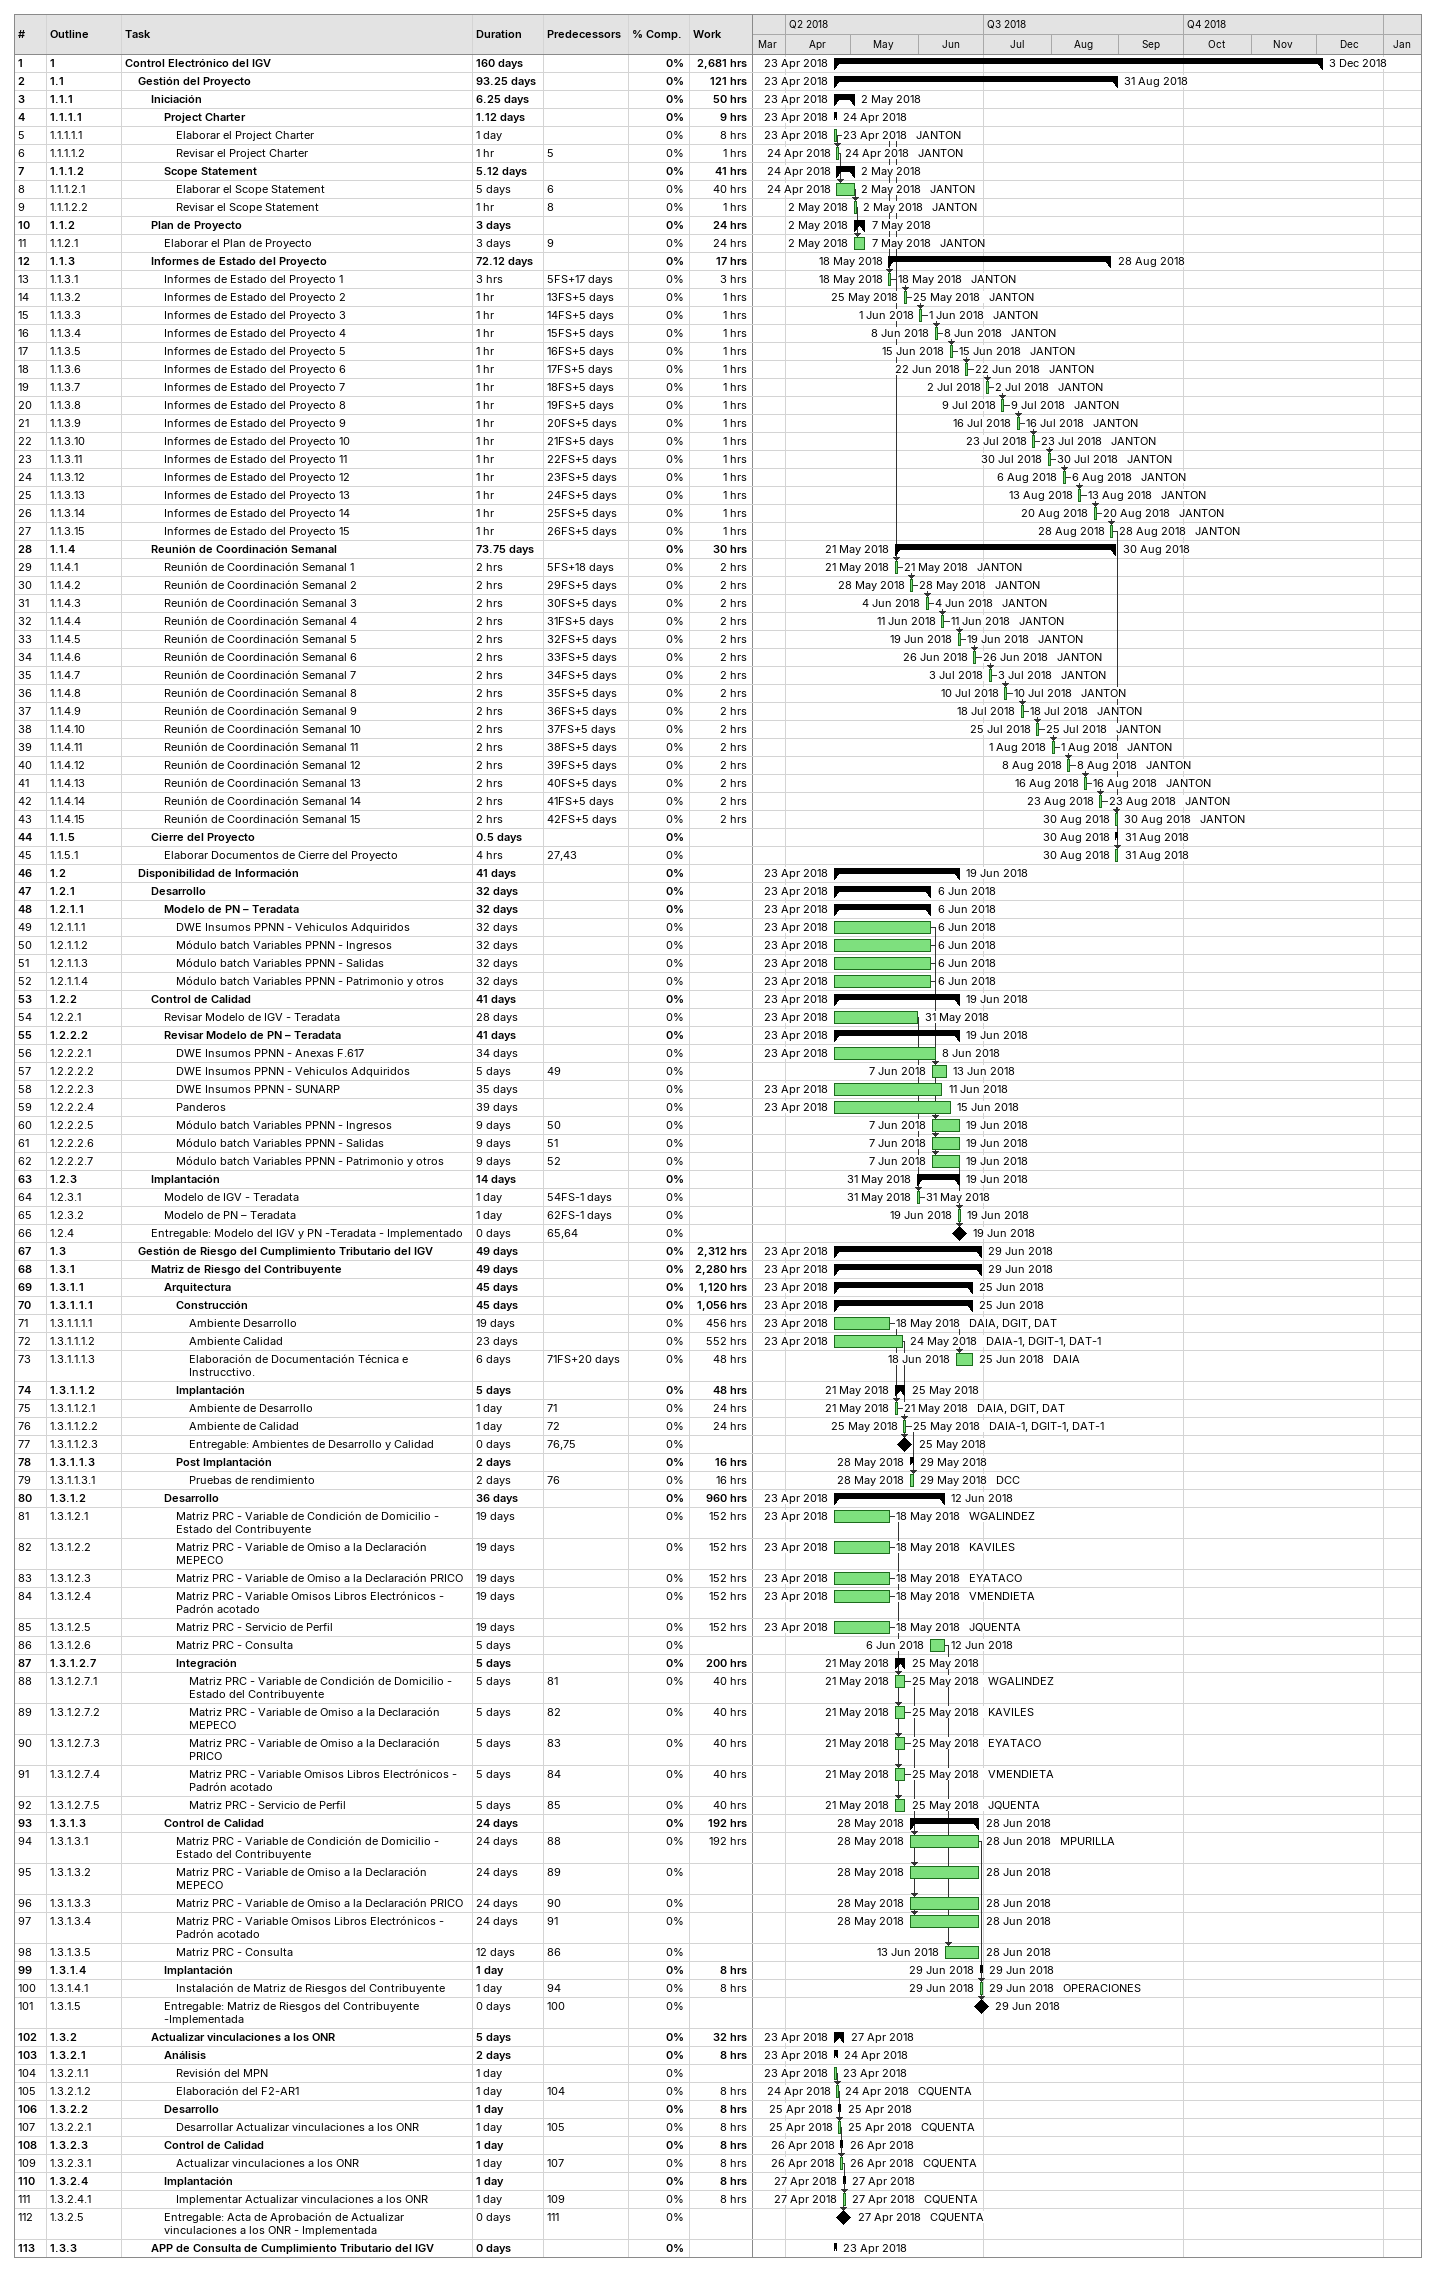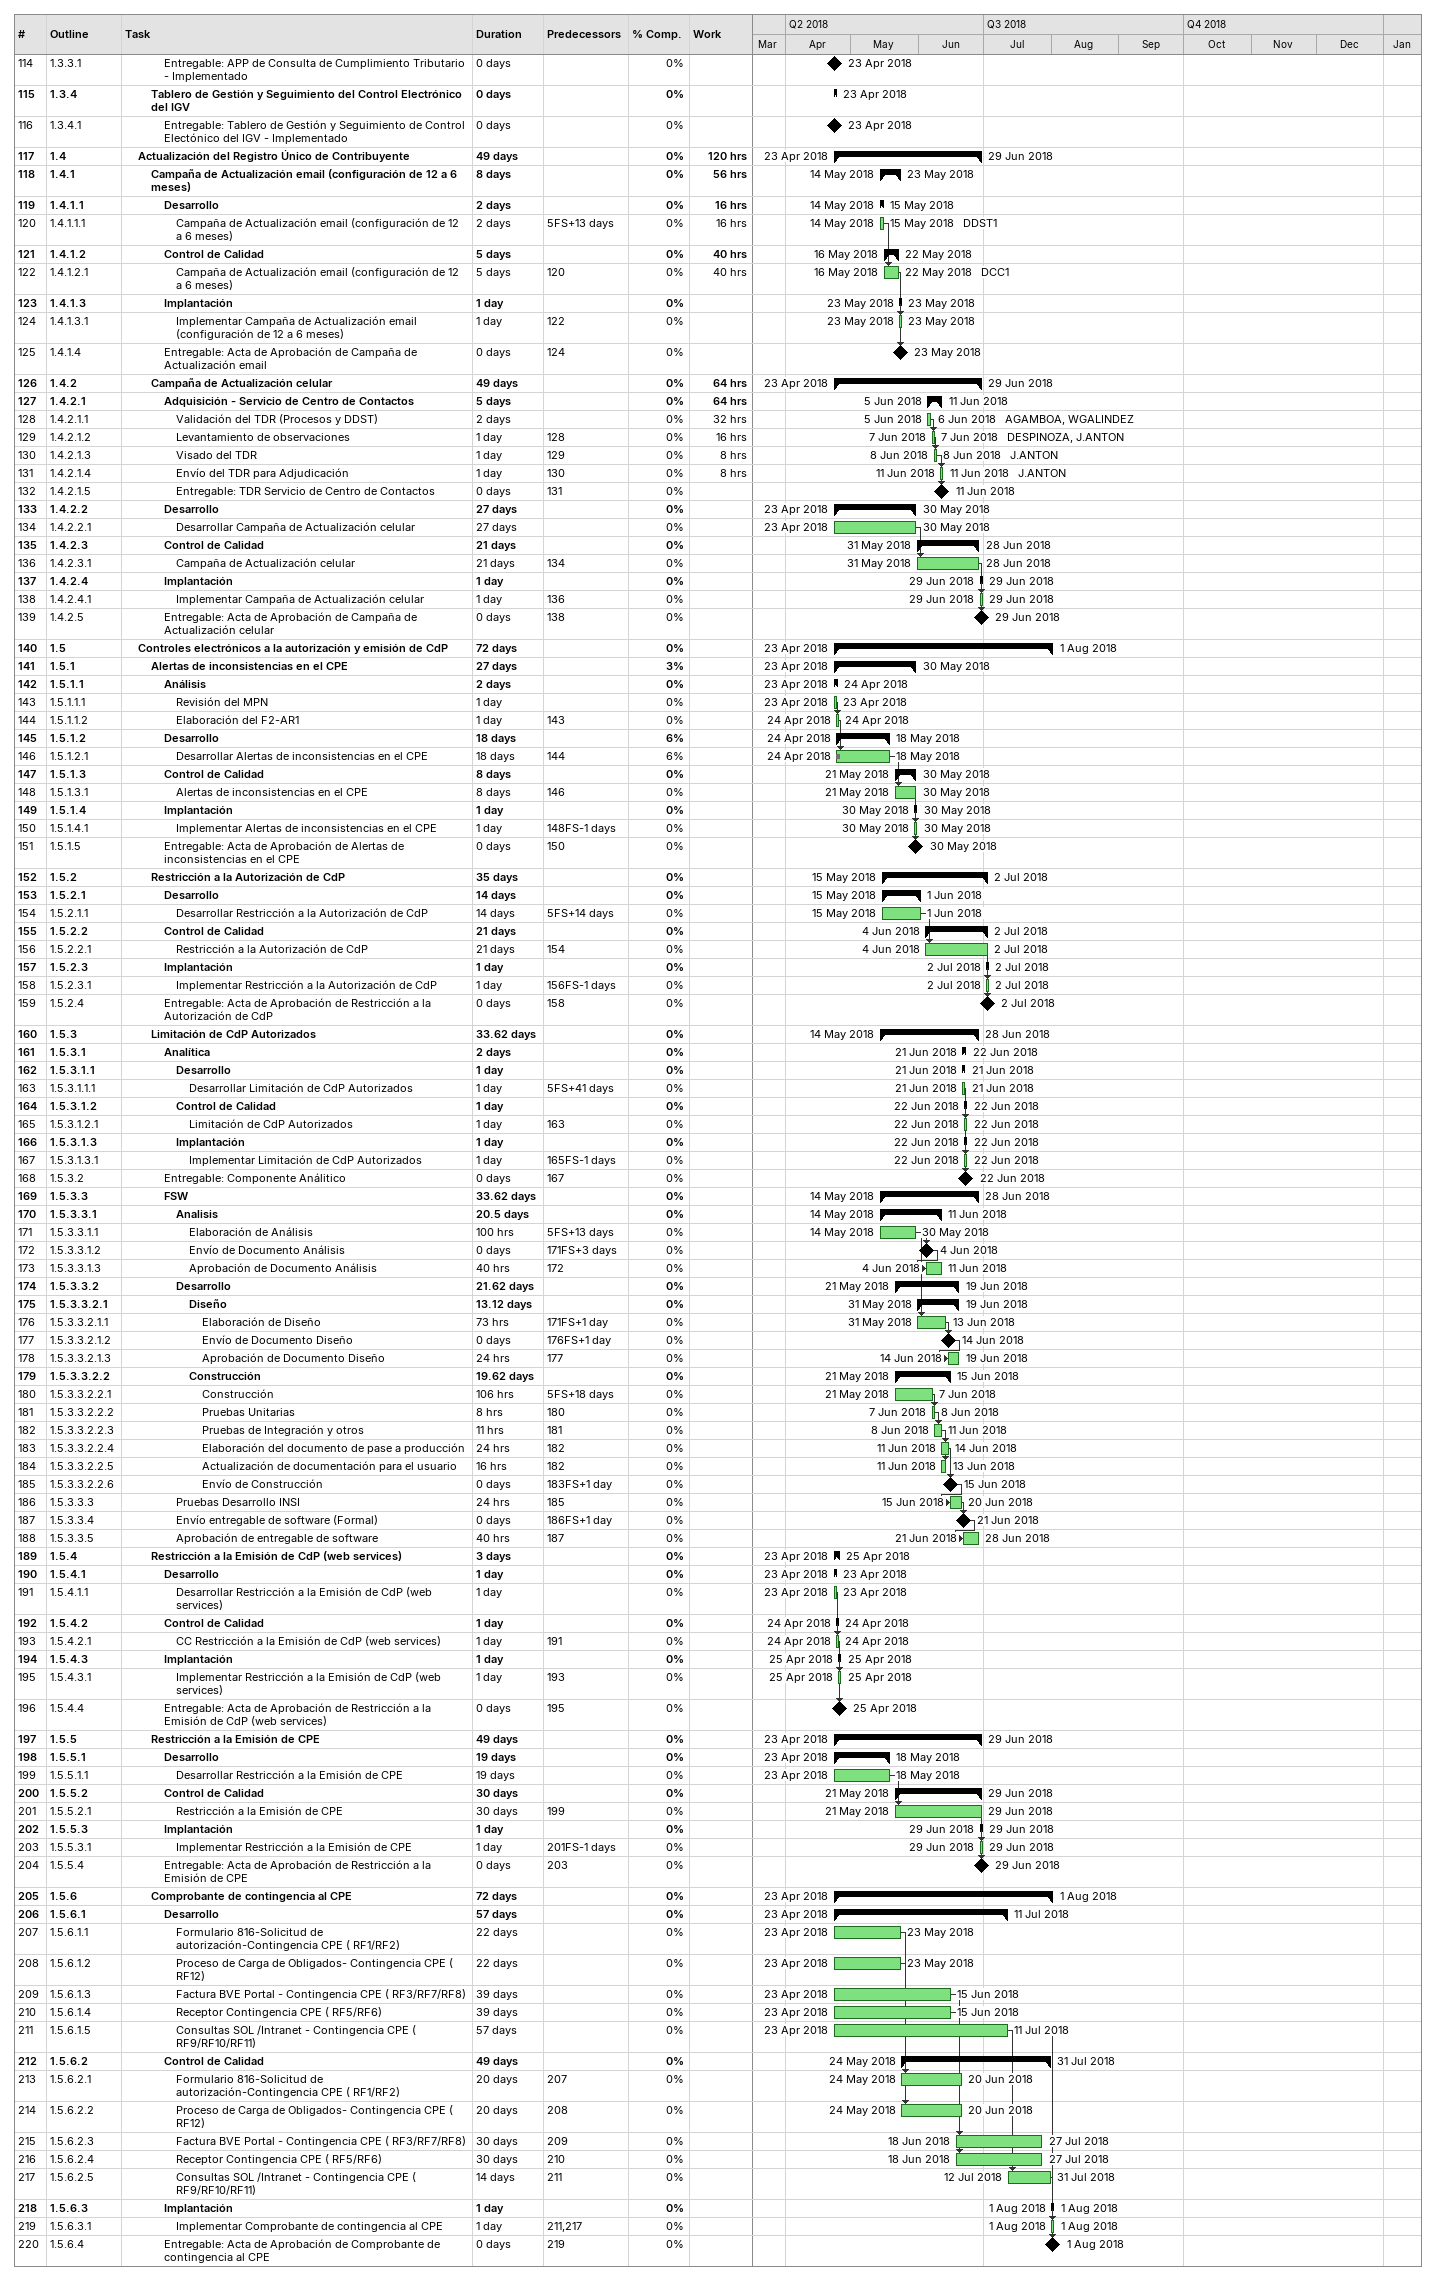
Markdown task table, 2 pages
| ID | WBS | Task | Duration | Start | Finish | Predecessors | Resources | % complete | Work (h) |
|---|---|---|---|---|---|---|---|---|---|
| 1 | 1 | **Control Electrónico del IGV** | 160d | 2018-04-23 | 2018-12-03 |  |  | 0 | 2681 |
| 2 | 1.1 | **Gestión del Proyecto** | 93.25d | 2018-04-23 | 2018-08-31 |  |  | 0 | 121 |
| 3 | 1.1.1 | **Iniciación** | 6.25d | 2018-04-23 | 2018-05-02 |  |  | 0 | 50 |
| 4 | 1.1.1.1 | **Project Charter** | 1.12d | 2018-04-23 | 2018-04-24 |  |  | 0 | 9 |
| 5 | 1.1.1.1.1 | Elaborar el Project Charter | 1d | 2018-04-23 | 2018-04-23 |  | JANTON | 0 | 8 |
| 6 | 1.1.1.1.2 | Revisar el Project Charter | 1h | 2018-04-24 | 2018-04-24 | 5 | JANTON | 0 | 1 |
| 7 | 1.1.1.2 | **Scope Statement** | 5.12d | 2018-04-24 | 2018-05-02 |  |  | 0 | 41 |
| 8 | 1.1.1.2.1 | Elaborar el Scope Statement | 5d | 2018-04-24 | 2018-05-02 | 6 | JANTON | 0 | 40 |
| 9 | 1.1.1.2.2 | Revisar el Scope Statement | 1h | 2018-05-02 | 2018-05-02 | 8 | JANTON | 0 | 1 |
| 10 | 1.1.2 | **Plan de Proyecto** | 3d | 2018-05-02 | 2018-05-07 |  |  | 0 | 24 |
| 11 | 1.1.2.1 | Elaborar el Plan de Proyecto | 3d | 2018-05-02 | 2018-05-07 | 9 | JANTON | 0 | 24 |
| 12 | 1.1.3 | **Informes de Estado del Proyecto** | 72.12d | 2018-05-18 | 2018-08-28 |  |  | 0 | 17 |
| 13 | 1.1.3.1 | Informes de Estado del Proyecto 1 | 3h | 2018-05-18 | 2018-05-18 | 5FS+17d | JANTON | 0 | 3 |
| 14 | 1.1.3.2 | Informes de Estado del Proyecto 2 | 1h | 2018-05-25 | 2018-05-25 | 13FS+5d | JANTON | 0 | 1 |
| 15 | 1.1.3.3 | Informes de Estado del Proyecto 3 | 1h | 2018-06-01 | 2018-06-01 | 14FS+5d | JANTON | 0 | 1 |
| 16 | 1.1.3.4 | Informes de Estado del Proyecto 4 | 1h | 2018-06-08 | 2018-06-08 | 15FS+5d | JANTON | 0 | 1 |
| 17 | 1.1.3.5 | Informes de Estado del Proyecto 5 | 1h | 2018-06-15 | 2018-06-15 | 16FS+5d | JANTON | 0 | 1 |
| 18 | 1.1.3.6 | Informes de Estado del Proyecto 6 | 1h | 2018-06-22 | 2018-06-22 | 17FS+5d | JANTON | 0 | 1 |
| 19 | 1.1.3.7 | Informes de Estado del Proyecto 7 | 1h | 2018-07-02 | 2018-07-02 | 18FS+5d | JANTON | 0 | 1 |
| 20 | 1.1.3.8 | Informes de Estado del Proyecto 8 | 1h | 2018-07-09 | 2018-07-09 | 19FS+5d | JANTON | 0 | 1 |
| 21 | 1.1.3.9 | Informes de Estado del Proyecto 9 | 1h | 2018-07-16 | 2018-07-16 | 20FS+5d | JANTON | 0 | 1 |
| 22 | 1.1.3.10 | Informes de Estado del Proyecto 10 | 1h | 2018-07-23 | 2018-07-23 | 21FS+5d | JANTON | 0 | 1 |
| 23 | 1.1.3.11 | Informes de Estado del Proyecto 11 | 1h | 2018-07-30 | 2018-07-30 | 22FS+5d | JANTON | 0 | 1 |
| 24 | 1.1.3.12 | Informes de Estado del Proyecto 12 | 1h | 2018-08-06 | 2018-08-06 | 23FS+5d | JANTON | 0 | 1 |
| 25 | 1.1.3.13 | Informes de Estado del Proyecto 13 | 1h | 2018-08-13 | 2018-08-13 | 24FS+5d | JANTON | 0 | 1 |
| 26 | 1.1.3.14 | Informes de Estado del Proyecto 14 | 1h | 2018-08-20 | 2018-08-20 | 25FS+5d | JANTON | 0 | 1 |
| 27 | 1.1.3.15 | Informes de Estado del Proyecto 15 | 1h | 2018-08-28 | 2018-08-28 | 26FS+5d | JANTON | 0 | 1 |
| 28 | 1.1.4 | **Reunión de Coordinación Semanal** | 73.75d | 2018-05-21 | 2018-08-30 |  |  | 0 | 30 |
| 29 | 1.1.4.1 | Reunión de Coordinación Semanal 1 | 2h | 2018-05-21 | 2018-05-21 | 5FS+18d | JANTON | 0 | 2 |
| 30 | 1.1.4.2 | Reunión de Coordinación Semanal 2 | 2h | 2018-05-28 | 2018-05-28 | 29FS+5d | JANTON | 0 | 2 |
| 31 | 1.1.4.3 | Reunión de Coordinación Semanal 3 | 2h | 2018-06-04 | 2018-06-04 | 30FS+5d | JANTON | 0 | 2 |
| 32 | 1.1.4.4 | Reunión de Coordinación Semanal 4 | 2h | 2018-06-11 | 2018-06-11 | 31FS+5d | JANTON | 0 | 2 |
| 33 | 1.1.4.5 | Reunión de Coordinación Semanal 5 | 2h | 2018-06-19 | 2018-06-19 | 32FS+5d | JANTON | 0 | 2 |
| 34 | 1.1.4.6 | Reunión de Coordinación Semanal 6 | 2h | 2018-06-26 | 2018-06-26 | 33FS+5d | JANTON | 0 | 2 |
| 35 | 1.1.4.7 | Reunión de Coordinación Semanal 7 | 2h | 2018-07-03 | 2018-07-03 | 34FS+5d | JANTON | 0 | 2 |
| 36 | 1.1.4.8 | Reunión de Coordinación Semanal 8 | 2h | 2018-07-10 | 2018-07-10 | 35FS+5d | JANTON | 0 | 2 |
| 37 | 1.1.4.9 | Reunión de Coordinación Semanal 9 | 2h | 2018-07-18 | 2018-07-18 | 36FS+5d | JANTON | 0 | 2 |
| 38 | 1.1.4.10 | Reunión de Coordinación Semanal 10 | 2h | 2018-07-25 | 2018-07-25 | 37FS+5d | JANTON | 0 | 2 |
| 39 | 1.1.4.11 | Reunión de Coordinación Semanal 11 | 2h | 2018-08-01 | 2018-08-01 | 38FS+5d | JANTON | 0 | 2 |
| 40 | 1.1.4.12 | Reunión de Coordinación Semanal 12 | 2h | 2018-08-08 | 2018-08-08 | 39FS+5d | JANTON | 0 | 2 |
| 41 | 1.1.4.13 | Reunión de Coordinación Semanal 13 | 2h | 2018-08-16 | 2018-08-16 | 40FS+5d | JANTON | 0 | 2 |
| 42 | 1.1.4.14 | Reunión de Coordinación Semanal 14 | 2h | 2018-08-23 | 2018-08-23 | 41FS+5d | JANTON | 0 | 2 |
| 43 | 1.1.4.15 | Reunión de Coordinación Semanal 15 | 2h | 2018-08-30 | 2018-08-30 | 42FS+5d | JANTON | 0 | 2 |
| 44 | 1.1.5 | **Cierre del Proyecto** | 0.5d | 2018-08-30 | 2018-08-31 |  |  | 0 |  |
| 45 | 1.1.5.1 | Elaborar Documentos de Cierre del Proyecto | 4h | 2018-08-30 | 2018-08-31 | 27, 43 |  | 0 |  |
| 46 | 1.2 | **Disponibilidad de Información** | 41d | 2018-04-23 | 2018-06-19 |  |  | 0 |  |
| 47 | 1.2.1 | **Desarrollo** | 32d | 2018-04-23 | 2018-06-06 |  |  | 0 |  |
| 48 | 1.2.1.1 | **Modelo de PN – Teradata** | 32d | 2018-04-23 | 2018-06-06 |  |  | 0 |  |
| 49 | 1.2.1.1.1 | DWE Insumos PPNN - Vehiculos Adquiridos | 32d | 2018-04-23 | 2018-06-06 |  |  | 0 |  |
| 50 | 1.2.1.1.2 | Módulo batch Variables PPNN - Ingresos | 32d | 2018-04-23 | 2018-06-06 |  |  | 0 |  |
| 51 | 1.2.1.1.3 | Módulo batch Variables PPNN - Salidas | 32d | 2018-04-23 | 2018-06-06 |  |  | 0 |  |
| 52 | 1.2.1.1.4 | Módulo batch Variables PPNN - Patrimonio y otros | 32d | 2018-04-23 | 2018-06-06 |  |  | 0 |  |
| 53 | 1.2.2 | **Control de Calidad** | 41d | 2018-04-23 | 2018-06-19 |  |  | 0 |  |
| 54 | 1.2.2.1 | Revisar Modelo de IGV - Teradata | 28d | 2018-04-23 | 2018-05-31 |  |  | 0 |  |
| 55 | 1.2.2.2 | **Revisar Modelo de PN – Teradata** | 41d | 2018-04-23 | 2018-06-19 |  |  | 0 |  |
| 56 | 1.2.2.2.1 | DWE Insumos PPNN - Anexas F.617 | 34d | 2018-04-23 | 2018-06-08 |  |  | 0 |  |
| 57 | 1.2.2.2.2 | DWE Insumos PPNN - Vehiculos Adquiridos | 5d | 2018-06-07 | 2018-06-13 | 49 |  | 0 |  |
| 58 | 1.2.2.2.3 | DWE Insumos PPNN - SUNARP | 35d | 2018-04-23 | 2018-06-11 |  |  | 0 |  |
| 59 | 1.2.2.2.4 | Panderos | 39d | 2018-04-23 | 2018-06-15 |  |  | 0 |  |
| 60 | 1.2.2.2.5 | Módulo batch Variables PPNN - Ingresos | 9d | 2018-06-07 | 2018-06-19 | 50 |  | 0 |  |
| 61 | 1.2.2.2.6 | Módulo batch Variables PPNN - Salidas | 9d | 2018-06-07 | 2018-06-19 | 51 |  | 0 |  |
| 62 | 1.2.2.2.7 | Módulo batch Variables PPNN - Patrimonio y otros | 9d | 2018-06-07 | 2018-06-19 | 52 |  | 0 |  |
| 63 | 1.2.3 | **Implantación** | 14d | 2018-05-31 | 2018-06-19 |  |  | 0 |  |
| 64 | 1.2.3.1 | Modelo de IGV - Teradata | 1d | 2018-05-31 | 2018-05-31 | 54FS-1d |  | 0 |  |
| 65 | 1.2.3.2 | Modelo de PN – Teradata | 1d | 2018-06-19 | 2018-06-19 | 62FS-1d |  | 0 |  |
| 66 | 1.2.4 | Entregable: Modelo del IGV y PN -Teradata - Implementado | 0d | 2018-06-19 | 2018-06-19 | 65, 64 |  | 0 |  |
| 67 | 1.3 | **Gestión de Riesgo del Cumplimiento Tributario del IGV** | 49d | 2018-04-23 | 2018-06-29 |  |  | 0 | 2312 |
| 68 | 1.3.1 | **Matriz de Riesgo del Contribuyente** | 49d | 2018-04-23 | 2018-06-29 |  |  | 0 | 2280 |
| 69 | 1.3.1.1 | **Arquitectura** | 45d | 2018-04-23 | 2018-06-25 |  |  | 0 | 1120 |
| 70 | 1.3.1.1.1 | **Construcción** | 45d | 2018-04-23 | 2018-06-25 |  |  | 0 | 1056 |
| 71 | 1.3.1.1.1.1 | Ambiente Desarrollo | 19d | 2018-04-23 | 2018-05-18 |  | DAIA, DGIT, DAT | 0 | 456 |
| 72 | 1.3.1.1.1.2 | Ambiente Calidad | 23d | 2018-04-23 | 2018-05-24 |  | DAIA-1, DGIT-1, DAT-1 | 0 | 552 |
| 73 | 1.3.1.1.1.3 | Elaboración de Documentación Técnica e Instrucctivo. | 6d | 2018-06-18 | 2018-06-25 | 71FS+20d | DAIA | 0 | 48 |
| 74 | 1.3.1.1.2 | **Implantación** | 5d | 2018-05-21 | 2018-05-25 |  |  | 0 | 48 |
| 75 | 1.3.1.1.2.1 | Ambiente de Desarrollo | 1d | 2018-05-21 | 2018-05-21 | 71 | DAIA, DGIT, DAT | 0 | 24 |
| 76 | 1.3.1.1.2.2 | Ambiente de Calidad | 1d | 2018-05-25 | 2018-05-25 | 72 | DAIA-1, DGIT-1, DAT-1 | 0 | 24 |
| 77 | 1.3.1.1.2.3 | Entregable: Ambientes de Desarrollo y Calidad | 0d | 2018-05-25 | 2018-05-25 | 76, 75 |  | 0 |  |
| 78 | 1.3.1.1.3 | **Post Implantación** | 2d | 2018-05-28 | 2018-05-29 |  |  | 0 | 16 |
| 79 | 1.3.1.1.3.1 | Pruebas de rendimiento | 2d | 2018-05-28 | 2018-05-29 | 76 | DCC | 0 | 16 |
| 80 | 1.3.1.2 | **Desarrollo** | 36d | 2018-04-23 | 2018-06-12 |  |  | 0 | 960 |
| 81 | 1.3.1.2.1 | Matriz PRC - Variable de Condición de Domicilio - Estado del Contribuyente | 19d | 2018-04-23 | 2018-05-18 |  | WGALINDEZ | 0 | 152 |
| 82 | 1.3.1.2.2 | Matriz PRC - Variable de Omiso a la Declaración MEPECO | 19d | 2018-04-23 | 2018-05-18 |  | KAVILES | 0 | 152 |
| 83 | 1.3.1.2.3 | Matriz PRC - Variable de Omiso a la Declaración PRICO | 19d | 2018-04-23 | 2018-05-18 |  | EYATACO | 0 | 152 |
| 84 | 1.3.1.2.4 | Matriz PRC - Variable Omisos Libros Electrónicos - Padrón acotado | 19d | 2018-04-23 | 2018-05-18 |  | VMENDIETA | 0 | 152 |
| 85 | 1.3.1.2.5 | Matriz PRC - Servicio de Perfil | 19d | 2018-04-23 | 2018-05-18 |  | JQUENTA | 0 | 152 |
| 86 | 1.3.1.2.6 | Matriz PRC - Consulta | 5d | 2018-06-06 | 2018-06-12 |  |  | 0 |  |
| 87 | 1.3.1.2.7 | **Integración** | 5d | 2018-05-21 | 2018-05-25 |  |  | 0 | 200 |
| 88 | 1.3.1.2.7.1 | Matriz PRC - Variable de Condición de Domicilio - Estado del Contribuyente | 5d | 2018-05-21 | 2018-05-25 | 81 | WGALINDEZ | 0 | 40 |
| 89 | 1.3.1.2.7.2 | Matriz PRC - Variable de Omiso a la Declaración MEPECO | 5d | 2018-05-21 | 2018-05-25 | 82 | KAVILES | 0 | 40 |
| 90 | 1.3.1.2.7.3 | Matriz PRC - Variable de Omiso a la Declaración PRICO | 5d | 2018-05-21 | 2018-05-25 | 83 | EYATACO | 0 | 40 |
| 91 | 1.3.1.2.7.4 | Matriz PRC - Variable Omisos Libros Electrónicos - Padrón acotado | 5d | 2018-05-21 | 2018-05-25 | 84 | VMENDIETA | 0 | 40 |
| 92 | 1.3.1.2.7.5 | Matriz PRC - Servicio de Perfil | 5d | 2018-05-21 | 2018-05-25 | 85 | JQUENTA | 0 | 40 |
| 93 | 1.3.1.3 | **Control de Calidad** | 24d | 2018-05-28 | 2018-06-28 |  |  | 0 | 192 |
| 94 | 1.3.1.3.1 | Matriz PRC - Variable de Condición de Domicilio - Estado del Contribuyente | 24d | 2018-05-28 | 2018-06-28 | 88 | MPURILLA | 0 | 192 |
| 95 | 1.3.1.3.2 | Matriz PRC - Variable de Omiso a la Declaración MEPECO | 24d | 2018-05-28 | 2018-06-28 | 89 |  | 0 |  |
| 96 | 1.3.1.3.3 | Matriz PRC - Variable de Omiso a la Declaración PRICO | 24d | 2018-05-28 | 2018-06-28 | 90 |  | 0 |  |
| 97 | 1.3.1.3.4 | Matriz PRC - Variable Omisos Libros Electrónicos - Padrón acotado | 24d | 2018-05-28 | 2018-06-28 | 91 |  | 0 |  |
| 98 | 1.3.1.3.5 | Matriz PRC - Consulta | 12d | 2018-06-13 | 2018-06-28 | 86 |  | 0 |  |
| 99 | 1.3.1.4 | **Implantación** | 1d | 2018-06-29 | 2018-06-29 |  |  | 0 | 8 |
| 100 | 1.3.1.4.1 | Instalación de Matriz de Riesgos del Contribuyente | 1d | 2018-06-29 | 2018-06-29 | 94 | OPERACIONES | 0 | 8 |
| 101 | 1.3.1.5 | Entregable: Matriz de Riesgos del Contribuyente -Implementada | 0d | 2018-06-29 | 2018-06-29 | 100 |  | 0 |  |
| 102 | 1.3.2 | **Actualizar vinculaciones a los ONR** | 5d | 2018-04-23 | 2018-04-27 |  |  | 0 | 32 |
| 103 | 1.3.2.1 | **Análisis** | 2d | 2018-04-23 | 2018-04-24 |  |  | 0 | 8 |
| 104 | 1.3.2.1.1 | Revisión del MPN | 1d | 2018-04-23 | 2018-04-23 |  |  | 0 |  |
| 105 | 1.3.2.1.2 | Elaboración del F2-AR1 | 1d | 2018-04-24 | 2018-04-24 | 104 | CQUENTA | 0 | 8 |
| 106 | 1.3.2.2 | **Desarrollo** | 1d | 2018-04-25 | 2018-04-25 |  |  | 0 | 8 |
| 107 | 1.3.2.2.1 | Desarrollar Actualizar vinculaciones a los ONR | 1d | 2018-04-25 | 2018-04-25 | 105 | CQUENTA | 0 | 8 |
| 108 | 1.3.2.3 | **Control de Calidad** | 1d | 2018-04-26 | 2018-04-26 |  |  | 0 | 8 |
| 109 | 1.3.2.3.1 | Actualizar vinculaciones a los ONR | 1d | 2018-04-26 | 2018-04-26 | 107 | CQUENTA | 0 | 8 |
| 110 | 1.3.2.4 | **Implantación** | 1d | 2018-04-27 | 2018-04-27 |  |  | 0 | 8 |
| 111 | 1.3.2.4.1 | Implementar Actualizar vinculaciones a los ONR | 1d | 2018-04-27 | 2018-04-27 | 109 | CQUENTA | 0 | 8 |
| 112 | 1.3.2.5 | Entregable: Acta de Aprobación de Actualizar vinculaciones a los ONR - Implementada | 0d | 2018-04-27 | 2018-04-27 | 111 | CQUENTA | 0 |  |
| 113 | 1.3.3 | **APP de Consulta de Cumplimiento Tributario del IGV** | 0d | 2018-04-23 | 2018-04-23 |  |  | 0 |  |
| 114 | 1.3.3.1 | Entregable: APP de Consulta de Cumplimiento Tributario - Implementado | 0d | 2018-04-23 | 2018-04-23 |  |  | 0 |  |
| 115 | 1.3.4 | **Tablero de Gestión y Seguimiento del Control Electrónico del IGV** | 0d | 2018-04-23 | 2018-04-23 |  |  | 0 |  |
| 116 | 1.3.4.1 | Entregable: Tablero de Gestión y Seguimiento de Control Electónico del IGV - Implementado | 0d | 2018-04-23 | 2018-04-23 |  |  | 0 |  |
| 117 | 1.4 | **Actualización del Registro Único de Contribuyente** | 49d | 2018-04-23 | 2018-06-29 |  |  | 0 | 120 |
| 118 | 1.4.1 | **Campaña de Actualización email (configuración de 12 a 6 meses)** | 8d | 2018-05-14 | 2018-05-23 |  |  | 0 | 56 |
| 119 | 1.4.1.1 | **Desarrollo** | 2d | 2018-05-14 | 2018-05-15 |  |  | 0 | 16 |
| 120 | 1.4.1.1.1 | Campaña de Actualización email (configuración de 12 a 6 meses) | 2d | 2018-05-14 | 2018-05-15 | 5FS+13d | DDST1 | 0 | 16 |
| 121 | 1.4.1.2 | **Control de Calidad** | 5d | 2018-05-16 | 2018-05-22 |  |  | 0 | 40 |
| 122 | 1.4.1.2.1 | Campaña de Actualización email (configuración de 12 a 6 meses) | 5d | 2018-05-16 | 2018-05-22 | 120 | DCC1 | 0 | 40 |
| 123 | 1.4.1.3 | **Implantación** | 1d | 2018-05-23 | 2018-05-23 |  |  | 0 |  |
| 124 | 1.4.1.3.1 | Implementar Campaña de Actualización email (configuración de 12 a 6 meses) | 1d | 2018-05-23 | 2018-05-23 | 122 |  | 0 |  |
| 125 | 1.4.1.4 | Entregable: Acta de Aprobación de Campaña de Actualización email | 0d | 2018-05-23 | 2018-05-23 | 124 |  | 0 |  |
| 126 | 1.4.2 | **Campaña de Actualización celular** | 49d | 2018-04-23 | 2018-06-29 |  |  | 0 | 64 |
| 127 | 1.4.2.1 | **Adquisición - Servicio de Centro de Contactos** | 5d | 2018-06-05 | 2018-06-11 |  |  | 0 | 64 |
| 128 | 1.4.2.1.1 | Validación del TDR (Procesos y DDST) | 2d | 2018-06-05 | 2018-06-06 |  | AGAMBOA, WGALINDEZ | 0 | 32 |
| 129 | 1.4.2.1.2 | Levantamiento de observaciones | 1d | 2018-06-07 | 2018-06-07 | 128 | DESPINOZA, J.ANTON | 0 | 16 |
| 130 | 1.4.2.1.3 | Visado del TDR | 1d | 2018-06-08 | 2018-06-08 | 129 | J.ANTON | 0 | 8 |
| 131 | 1.4.2.1.4 | Envío del TDR para Adjudicación | 1d | 2018-06-11 | 2018-06-11 | 130 | J.ANTON | 0 | 8 |
| 132 | 1.4.2.1.5 | Entregable: TDR Servicio de Centro de Contactos | 0d | 2018-06-11 | 2018-06-11 | 131 |  | 0 |  |
| 133 | 1.4.2.2 | **Desarrollo** | 27d | 2018-04-23 | 2018-05-30 |  |  | 0 |  |
| 134 | 1.4.2.2.1 | Desarrollar Campaña de Actualización celular | 27d | 2018-04-23 | 2018-05-30 |  |  | 0 |  |
| 135 | 1.4.2.3 | **Control de Calidad** | 21d | 2018-05-31 | 2018-06-28 |  |  | 0 |  |
| 136 | 1.4.2.3.1 | Campaña de Actualización celular | 21d | 2018-05-31 | 2018-06-28 | 134 |  | 0 |  |
| 137 | 1.4.2.4 | **Implantación** | 1d | 2018-06-29 | 2018-06-29 |  |  | 0 |  |
| 138 | 1.4.2.4.1 | Implementar Campaña de Actualización celular | 1d | 2018-06-29 | 2018-06-29 | 136 |  | 0 |  |
| 139 | 1.4.2.5 | Entregable: Acta de Aprobación de Campaña de Actualización celular | 0d | 2018-06-29 | 2018-06-29 | 138 |  | 0 |  |
| 140 | 1.5 | **Controles electrónicos a la autorización y emisión de CdP** | 72d | 2018-04-23 | 2018-08-01 |  |  | 0 |  |
| 141 | 1.5.1 | **Alertas de inconsistencias en el CPE** | 27d | 2018-04-23 | 2018-05-30 |  |  | 3 |  |
| 142 | 1.5.1.1 | **Análisis** | 2d | 2018-04-23 | 2018-04-24 |  |  | 0 |  |
| 143 | 1.5.1.1.1 | Revisión del MPN | 1d | 2018-04-23 | 2018-04-23 |  |  | 0 |  |
| 144 | 1.5.1.1.2 | Elaboración del F2-AR1 | 1d | 2018-04-24 | 2018-04-24 | 143 |  | 0 |  |
| 145 | 1.5.1.2 | **Desarrollo** | 18d | 2018-04-24 | 2018-05-18 |  |  | 6 |  |
| 146 | 1.5.1.2.1 | Desarrollar Alertas de inconsistencias en el CPE | 18d | 2018-04-24 | 2018-05-18 | 144 |  | 6 |  |
| 147 | 1.5.1.3 | **Control de Calidad** | 8d | 2018-05-21 | 2018-05-30 |  |  | 0 |  |
| 148 | 1.5.1.3.1 | Alertas de inconsistencias en el CPE | 8d | 2018-05-21 | 2018-05-30 | 146 |  | 0 |  |
| 149 | 1.5.1.4 | **Implantación** | 1d | 2018-05-30 | 2018-05-30 |  |  | 0 |  |
| 150 | 1.5.1.4.1 | Implementar Alertas de inconsistencias en el CPE | 1d | 2018-05-30 | 2018-05-30 | 148FS-1d |  | 0 |  |
| 151 | 1.5.1.5 | Entregable: Acta de Aprobación de Alertas de inconsistencias en el CPE | 0d | 2018-05-30 | 2018-05-30 | 150 |  | 0 |  |
| 152 | 1.5.2 | **Restricción a la Autorización de CdP** | 35d | 2018-05-15 | 2018-07-02 |  |  | 0 |  |
| 153 | 1.5.2.1 | **Desarrollo** | 14d | 2018-05-15 | 2018-06-01 |  |  | 0 |  |
| 154 | 1.5.2.1.1 | Desarrollar Restricción a la Autorización de CdP | 14d | 2018-05-15 | 2018-06-01 | 5FS+14d |  | 0 |  |
| 155 | 1.5.2.2 | **Control de Calidad** | 21d | 2018-06-04 | 2018-07-02 |  |  | 0 |  |
| 156 | 1.5.2.2.1 | Restricción a la Autorización de CdP | 21d | 2018-06-04 | 2018-07-02 | 154 |  | 0 |  |
| 157 | 1.5.2.3 | **Implantación** | 1d | 2018-07-02 | 2018-07-02 |  |  | 0 |  |
| 158 | 1.5.2.3.1 | Implementar Restricción a la Autorización de CdP | 1d | 2018-07-02 | 2018-07-02 | 156FS-1d |  | 0 |  |
| 159 | 1.5.2.4 | Entregable: Acta de Aprobación de Restricción a la Autorización de CdP | 0d | 2018-07-02 | 2018-07-02 | 158 |  | 0 |  |
| 160 | 1.5.3 | **Limitación de CdP Autorizados** | 33.62d | 2018-05-14 | 2018-06-28 |  |  | 0 |  |
| 161 | 1.5.3.1 | **Analítica** | 2d | 2018-06-21 | 2018-06-22 |  |  | 0 |  |
| 162 | 1.5.3.1.1 | **Desarrollo** | 1d | 2018-06-21 | 2018-06-21 |  |  | 0 |  |
| 163 | 1.5.3.1.1.1 | Desarrollar Limitación de CdP Autorizados | 1d | 2018-06-21 | 2018-06-21 | 5FS+41d |  | 0 |  |
| 164 | 1.5.3.1.2 | **Control de Calidad** | 1d | 2018-06-22 | 2018-06-22 |  |  | 0 |  |
| 165 | 1.5.3.1.2.1 | Limitación de CdP Autorizados | 1d | 2018-06-22 | 2018-06-22 | 163 |  | 0 |  |
| 166 | 1.5.3.1.3 | **Implantación** | 1d | 2018-06-22 | 2018-06-22 |  |  | 0 |  |
| 167 | 1.5.3.1.3.1 | Implementar Limitación de CdP Autorizados | 1d | 2018-06-22 | 2018-06-22 | 165FS-1d |  | 0 |  |
| 168 | 1.5.3.2 | Entregable: Componente Análitico | 0d | 2018-06-22 | 2018-06-22 | 167 |  | 0 |  |
| 169 | 1.5.3.3 | **FSW** | 33.62d | 2018-05-14 | 2018-06-28 |  |  | 0 |  |
| 170 | 1.5.3.3.1 | **Analisis** | 20.5d | 2018-05-14 | 2018-06-11 |  |  | 0 |  |
| 171 | 1.5.3.3.1.1 | Elaboración de Análisis | 100h | 2018-05-14 | 2018-05-30 | 5FS+13d |  | 0 |  |
| 172 | 1.5.3.3.1.2 | Envío de Documento Análisis | 0d | 2018-06-04 | 2018-06-04 | 171FS+3d |  | 0 |  |
| 173 | 1.5.3.3.1.3 | Aprobación de Documento Análisis | 40h | 2018-06-04 | 2018-06-11 | 172 |  | 0 |  |
| 174 | 1.5.3.3.2 | **Desarrollo** | 21.62d | 2018-05-21 | 2018-06-19 |  |  | 0 |  |
| 175 | 1.5.3.3.2.1 | **Diseño** | 13.12d | 2018-05-31 | 2018-06-19 |  |  | 0 |  |
| 176 | 1.5.3.3.2.1.1 | Elaboración de Diseño | 73h | 2018-05-31 | 2018-06-13 | 171FS+1d |  | 0 |  |
| 177 | 1.5.3.3.2.1.2 | Envío de Documento Diseño | 0d | 2018-06-14 | 2018-06-14 | 176FS+1d |  | 0 |  |
| 178 | 1.5.3.3.2.1.3 | Aprobación de Documento Diseño | 24h | 2018-06-14 | 2018-06-19 | 177 |  | 0 |  |
| 179 | 1.5.3.3.2.2 | **Construcción** | 19.62d | 2018-05-21 | 2018-06-15 |  |  | 0 |  |
| 180 | 1.5.3.3.2.2.1 | Construcción | 106h | 2018-05-21 | 2018-06-07 | 5FS+18d |  | 0 |  |
| 181 | 1.5.3.3.2.2.2 | Pruebas Unitarias | 8h | 2018-06-07 | 2018-06-08 | 180 |  | 0 |  |
| 182 | 1.5.3.3.2.2.3 | Pruebas de Integración y otros | 11h | 2018-06-08 | 2018-06-11 | 181 |  | 0 |  |
| 183 | 1.5.3.3.2.2.4 | Elaboración del documento de pase a producción | 24h | 2018-06-11 | 2018-06-14 | 182 |  | 0 |  |
| 184 | 1.5.3.3.2.2.5 | Actualización de documentación para el usuario | 16h | 2018-06-11 | 2018-06-13 | 182 |  | 0 |  |
| 185 | 1.5.3.3.2.2.6 | Envío de Construcción | 0d | 2018-06-15 | 2018-06-15 | 183FS+1d |  | 0 |  |
| 186 | 1.5.3.3.3 | Pruebas Desarrollo INSI | 24h | 2018-06-15 | 2018-06-20 | 185 |  | 0 |  |
| 187 | 1.5.3.3.4 | Envío entregable de software (Formal) | 0d | 2018-06-21 | 2018-06-21 | 186FS+1d |  | 0 |  |
| 188 | 1.5.3.3.5 | Aprobación de entregable de software | 40h | 2018-06-21 | 2018-06-28 | 187 |  | 0 |  |
| 189 | 1.5.4 | **Restricción a la Emisión de CdP (web services)** | 3d | 2018-04-23 | 2018-04-25 |  |  | 0 |  |
| 190 | 1.5.4.1 | **Desarrollo** | 1d | 2018-04-23 | 2018-04-23 |  |  | 0 |  |
| 191 | 1.5.4.1.1 | Desarrollar Restricción a la Emisión de CdP (web services) | 1d | 2018-04-23 | 2018-04-23 |  |  | 0 |  |
| 192 | 1.5.4.2 | **Control de Calidad** | 1d | 2018-04-24 | 2018-04-24 |  |  | 0 |  |
| 193 | 1.5.4.2.1 | CC Restricción a la Emisión de CdP (web services) | 1d | 2018-04-24 | 2018-04-24 | 191 |  | 0 |  |
| 194 | 1.5.4.3 | **Implantación** | 1d | 2018-04-25 | 2018-04-25 |  |  | 0 |  |
| 195 | 1.5.4.3.1 | Implementar Restricción a la Emisión de CdP (web services) | 1d | 2018-04-25 | 2018-04-25 | 193 |  | 0 |  |
| 196 | 1.5.4.4 | Entregable: Acta de Aprobación de Restricción a la Emisión de CdP (web services) | 0d | 2018-04-25 | 2018-04-25 | 195 |  | 0 |  |
| 197 | 1.5.5 | **Restricción a la Emisión de CPE** | 49d | 2018-04-23 | 2018-06-29 |  |  | 0 |  |
| 198 | 1.5.5.1 | **Desarrollo** | 19d | 2018-04-23 | 2018-05-18 |  |  | 0 |  |
| 199 | 1.5.5.1.1 | Desarrollar Restricción a la Emisión de CPE | 19d | 2018-04-23 | 2018-05-18 |  |  | 0 |  |
| 200 | 1.5.5.2 | **Control de Calidad** | 30d | 2018-05-21 | 2018-06-29 |  |  | 0 |  |
| 201 | 1.5.5.2.1 | Restricción a la Emisión de CPE | 30d | 2018-05-21 | 2018-06-29 | 199 |  | 0 |  |
| 202 | 1.5.5.3 | **Implantación** | 1d | 2018-06-29 | 2018-06-29 |  |  | 0 |  |
| 203 | 1.5.5.3.1 | Implementar Restricción a la Emisión de CPE | 1d | 2018-06-29 | 2018-06-29 | 201FS-1d |  | 0 |  |
| 204 | 1.5.5.4 | Entregable: Acta de Aprobación de Restricción a la Emisión de CPE | 0d | 2018-06-29 | 2018-06-29 | 203 |  | 0 |  |
| 205 | 1.5.6 | **Comprobante de contingencia al CPE** | 72d | 2018-04-23 | 2018-08-01 |  |  | 0 |  |
| 206 | 1.5.6.1 | **Desarrollo** | 57d | 2018-04-23 | 2018-07-11 |  |  | 0 |  |
| 207 | 1.5.6.1.1 | Formulario 816-Solicitud de autorización-Contingencia CPE ( RF1/RF2) | 22d | 2018-04-23 | 2018-05-23 |  |  | 0 |  |
| 208 | 1.5.6.1.2 | Proceso de Carga de Obligados- Contingencia CPE ( RF12) | 22d | 2018-04-23 | 2018-05-23 |  |  | 0 |  |
| 209 | 1.5.6.1.3 | Factura BVE Portal - Contingencia CPE ( RF3/RF7/RF8) | 39d | 2018-04-23 | 2018-06-15 |  |  | 0 |  |
| 210 | 1.5.6.1.4 | Receptor Contingencia CPE ( RF5/RF6) | 39d | 2018-04-23 | 2018-06-15 |  |  | 0 |  |
| 211 | 1.5.6.1.5 | Consultas SOL /Intranet - Contingencia CPE ( RF9/RF10/RF11) | 57d | 2018-04-23 | 2018-07-11 |  |  | 0 |  |
| 212 | 1.5.6.2 | **Control de Calidad** | 49d | 2018-05-24 | 2018-07-31 |  |  | 0 |  |
| 213 | 1.5.6.2.1 | Formulario 816-Solicitud de autorización-Contingencia CPE ( RF1/RF2) | 20d | 2018-05-24 | 2018-06-20 | 207 |  | 0 |  |
| 214 | 1.5.6.2.2 | Proceso de Carga de Obligados- Contingencia CPE ( RF12) | 20d | 2018-05-24 | 2018-06-20 | 208 |  | 0 |  |
| 215 | 1.5.6.2.3 | Factura BVE Portal - Contingencia CPE ( RF3/RF7/RF8) | 30d | 2018-06-18 | 2018-07-27 | 209 |  | 0 |  |
| 216 | 1.5.6.2.4 | Receptor Contingencia CPE ( RF5/RF6) | 30d | 2018-06-18 | 2018-07-27 | 210 |  | 0 |  |
| 217 | 1.5.6.2.5 | Consultas SOL /Intranet - Contingencia CPE ( RF9/RF10/RF11) | 14d | 2018-07-12 | 2018-07-31 | 211 |  | 0 |  |
| 218 | 1.5.6.3 | **Implantación** | 1d | 2018-08-01 | 2018-08-01 |  |  | 0 |  |
| 219 | 1.5.6.3.1 | Implementar Comprobante de contingencia al CPE | 1d | 2018-08-01 | 2018-08-01 | 211, 217 |  | 0 |  |
| 220 | 1.5.6.4 | Entregable: Acta de Aprobación de Comprobante de contingencia al CPE | 0d | 2018-08-01 | 2018-08-01 | 219 |  | 0 |  |
